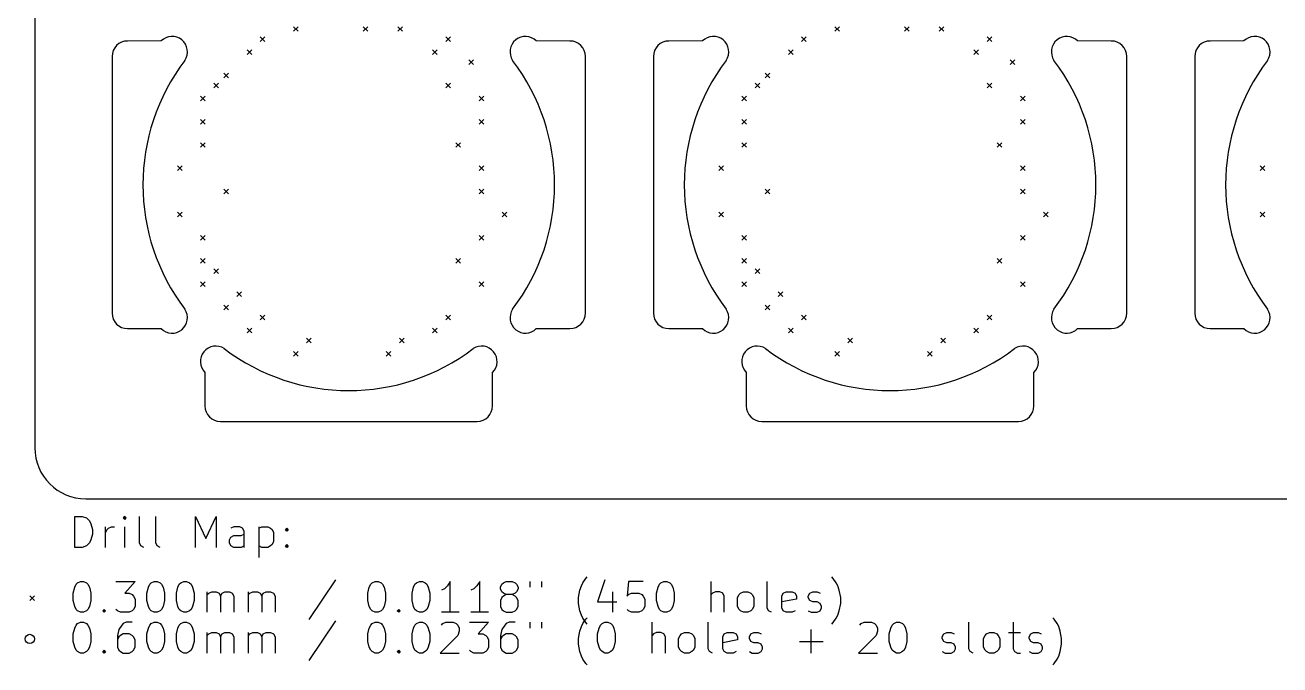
# Model space of a CAD drawing. Extents: x 19 to 200, y -108 to -20.
# Drawn here: x 19.1 to 100.2, y -108 to -66.7 of the extents above; entities that cross this region are included whole.
import ezdxf

# ---------------------------------------------------------------- set-up
doc = ezdxf.new("R2010")
doc.units = 0
doc.layers.add('BLACK', color=7, linetype='CONTINUOUS')

msp = doc.modelspace()

# ---------------------------------------------------------------- linework, layer by layer
at = {"layer": 'BLACK', "linetype": 'CONTINUOUS'}
for p, q in [((19.7, -23), (19.7, -94)), ((36.425, -66.775), (36.725, -67.075)), ((36.725, -66.775), (36.425, -67.075)), ((40.925, -66.775), (41.225, -67.075)), ((41.225, -66.775), (40.925, -67.075)), ((43.175, -66.775), (43.475, -67.075)), ((43.475, -66.775), (43.175, -67.075)), ((71.425, -66.775), (71.725, -67.075)), ((71.725, -66.775), (71.425, -67.075)), ((75.925, -66.775), (76.225, -67.075)), ((76.225, -66.775), (75.925, -67.075)), ((78.175, -66.775), (78.475, -67.075)), ((78.475, -66.775), (78.175, -67.075)), ((27.872002, -67.700429), (25.7, -67.702)), ((34.275, -67.425), (34.575, -67.725)), ((34.575, -67.425), (34.275, -67.725)), ((46.275, -67.425), (46.575, -67.725)), ((46.575, -67.425), (46.275, -67.725)), ((54.3, -67.702), (52.127998, -67.700429)), ((62.872002, -67.700429), (60.7, -67.702)), ((69.275, -67.425), (69.575, -67.725)), ((69.575, -67.425), (69.275, -67.725)), ((81.275, -67.425), (81.575, -67.725)), ((81.575, -67.425), (81.275, -67.725)), ((89.3, -67.702), (87.127998, -67.700429)), ((97.872002, -67.700429), (95.7, -67.702)), ((24.7, -68.702), (24.7, -85.298)), ((33.425, -68.275), (33.725, -68.575)), ((33.725, -68.275), (33.425, -68.575)), ((45.425, -68.275), (45.725, -68.575)), ((45.725, -68.275), (45.425, -68.575)), ((47.775, -68.925), (48.075, -69.225)), ((48.075, -68.925), (47.775, -69.225)), ((55.3, -85.298), (55.3, -68.702)), ((59.7, -68.702), (59.7, -85.298)), ((68.425, -68.275), (68.725, -68.575)), ((68.725, -68.275), (68.425, -68.575)), ((80.425, -68.275), (80.725, -68.575)), ((80.725, -68.275), (80.425, -68.575)), ((82.775, -68.925), (83.075, -69.225)), ((83.075, -68.925), (82.775, -69.225)), ((90.3, -85.298), (90.3, -68.702)), ((94.7, -68.702), (94.7, -85.298)), ((31.275, -70.425), (31.575, -70.725)), ((31.575, -70.425), (31.275, -70.725)), ((31.925, -69.775), (32.225, -70.075)), ((32.225, -69.775), (31.925, -70.075)), ((46.275, -70.425), (46.575, -70.725)), ((46.575, -70.425), (46.275, -70.725)), ((66.275, -70.425), (66.575, -70.725)), ((66.575, -70.425), (66.275, -70.725)), ((66.925, -69.775), (67.225, -70.075)), ((67.225, -69.775), (66.925, -70.075)), ((81.275, -70.425), (81.575, -70.725)), ((81.575, -70.425), (81.275, -70.725)), ((30.425, -71.275), (30.725, -71.575)), ((30.725, -71.275), (30.425, -71.575)), ((48.425, -71.275), (48.725, -71.575)), ((48.725, -71.275), (48.425, -71.575)), ((65.425, -71.275), (65.725, -71.575)), ((65.725, -71.275), (65.425, -71.575)), ((83.425, -71.275), (83.725, -71.575)), ((83.725, -71.275), (83.425, -71.575)), ((30.425, -72.775), (30.725, -73.075)), ((30.725, -72.775), (30.425, -73.075)), ((48.425, -72.775), (48.725, -73.075)), ((48.725, -72.775), (48.425, -73.075)), ((65.425, -72.775), (65.725, -73.075)), ((65.725, -72.775), (65.425, -73.075)), ((83.425, -72.775), (83.725, -73.075)), ((83.725, -72.775), (83.425, -73.075)), ((30.425, -74.275), (30.725, -74.575)), ((30.725, -74.275), (30.425, -74.575)), ((46.925, -74.275), (47.225, -74.575)), ((47.225, -74.275), (46.925, -74.575)), ((65.425, -74.275), (65.725, -74.575)), ((65.725, -74.275), (65.425, -74.575)), ((81.925, -74.275), (82.225, -74.575)), ((82.225, -74.275), (81.925, -74.575)), ((28.925, -75.775), (29.225, -76.075)), ((29.225, -75.775), (28.925, -76.075)), ((48.425, -75.775), (48.725, -76.075)), ((48.725, -75.775), (48.425, -76.075)), ((63.925, -75.775), (64.225, -76.075)), ((64.225, -75.775), (63.925, -76.075)), ((83.425, -75.775), (83.725, -76.075)), ((83.725, -75.775), (83.425, -76.075)), ((98.925, -75.775), (99.225, -76.075)), ((99.225, -75.775), (98.925, -76.075)), ((31.925, -77.275), (32.225, -77.575)), ((32.225, -77.275), (31.925, -77.575)), ((48.425, -77.275), (48.725, -77.575)), ((48.725, -77.275), (48.425, -77.575)), ((66.925, -77.275), (67.225, -77.575)), ((67.225, -77.275), (66.925, -77.575)), ((83.425, -77.275), (83.725, -77.575)), ((83.725, -77.275), (83.425, -77.575)), ((28.925, -78.775), (29.225, -79.075)), ((29.225, -78.775), (28.925, -79.075)), ((49.925, -78.775), (50.225, -79.075)), ((50.225, -78.775), (49.925, -79.075)), ((63.925, -78.775), (64.225, -79.075)), ((64.225, -78.775), (63.925, -79.075)), ((84.925, -78.775), (85.225, -79.075)), ((85.225, -78.775), (84.925, -79.075)), ((98.925, -78.775), (99.225, -79.075)), ((99.225, -78.775), (98.925, -79.075)), ((30.425, -80.275), (30.725, -80.575)), ((30.725, -80.275), (30.425, -80.575)), ((48.425, -80.275), (48.725, -80.575)), ((48.725, -80.275), (48.425, -80.575)), ((65.425, -80.275), (65.725, -80.575)), ((65.725, -80.275), (65.425, -80.575)), ((83.425, -80.275), (83.725, -80.575)), ((83.725, -80.275), (83.425, -80.575)), ((30.425, -81.775), (30.725, -82.075)), ((30.725, -81.775), (30.425, -82.075)), ((46.925, -81.775), (47.225, -82.075)), ((47.225, -81.775), (46.925, -82.075)), ((65.425, -81.775), (65.725, -82.075)), ((65.725, -81.775), (65.425, -82.075)), ((81.925, -81.775), (82.225, -82.075)), ((82.225, -81.775), (81.925, -82.075)), ((31.275, -82.425), (31.575, -82.725)), ((31.575, -82.425), (31.275, -82.725)), ((66.275, -82.425), (66.575, -82.725)), ((66.575, -82.425), (66.275, -82.725)), ((30.425, -83.275), (30.725, -83.575)), ((30.725, -83.275), (30.425, -83.575)), ((48.425, -83.275), (48.725, -83.575)), ((48.725, -83.275), (48.425, -83.575)), ((65.425, -83.275), (65.725, -83.575)), ((65.725, -83.275), (65.425, -83.575)), ((83.425, -83.275), (83.725, -83.575)), ((83.725, -83.275), (83.425, -83.575)), ((32.775, -83.925), (33.075, -84.225)), ((33.075, -83.925), (32.775, -84.225)), ((67.775, -83.925), (68.075, -84.225)), ((68.075, -83.925), (67.775, -84.225)), ((31.925, -84.775), (32.225, -85.075)), ((32.225, -84.775), (31.925, -85.075)), ((66.925, -84.775), (67.225, -85.075)), ((67.225, -84.775), (66.925, -85.075)), ((34.275, -85.425), (34.575, -85.725)), ((34.575, -85.425), (34.275, -85.725)), ((46.275, -85.425), (46.575, -85.725)), ((46.575, -85.425), (46.275, -85.725)), ((69.275, -85.425), (69.575, -85.725)), ((69.575, -85.425), (69.275, -85.725)), ((81.275, -85.425), (81.575, -85.725)), ((81.575, -85.425), (81.275, -85.725)), ((25.7, -86.298), (27.872002, -86.299571)), ((33.425, -86.275), (33.725, -86.575)), ((33.725, -86.275), (33.425, -86.575)), ((45.425, -86.275), (45.725, -86.575)), ((45.725, -86.275), (45.425, -86.575)), ((52.127998, -86.299571), (54.3, -86.298)), ((60.7, -86.298), (62.872002, -86.299571)), ((68.425, -86.275), (68.725, -86.575)), ((68.725, -86.275), (68.425, -86.575)), ((80.425, -86.275), (80.725, -86.575)), ((80.725, -86.275), (80.425, -86.575)), ((87.127998, -86.299571), (89.3, -86.298)), ((95.7, -86.298), (97.872002, -86.299571)), ((37.275, -86.925), (37.575, -87.225)), ((37.575, -86.925), (37.275, -87.225)), ((43.275, -86.925), (43.575, -87.225)), ((43.575, -86.925), (43.275, -87.225)), ((72.275, -86.925), (72.575, -87.225)), ((72.575, -86.925), (72.275, -87.225)), ((78.275, -86.925), (78.575, -87.225)), ((78.575, -86.925), (78.275, -87.225)), ((36.425, -87.775), (36.725, -88.075)), ((36.725, -87.775), (36.425, -88.075)), ((42.425, -87.775), (42.725, -88.075)), ((42.725, -87.775), (42.425, -88.075)), ((71.425, -87.775), (71.725, -88.075)), ((71.725, -87.775), (71.425, -88.075)), ((77.425, -87.775), (77.725, -88.075)), ((77.725, -87.775), (77.425, -88.075)), ((30.700429, -89.127998), (30.702, -91.3)), ((49.298, -91.3), (49.299571, -89.127998)), ((65.700429, -89.127998), (65.702, -91.3)), ((84.298, -91.3), (84.299571, -89.127998)), ((31.702, -92.3), (48.298, -92.3)), ((66.702, -92.3), (83.298, -92.3)), ((23, -97.3), (197, -97.3)), ((22.282768, -100.439838), (22.282768, -98.439838)), ((22.282768, -98.439838), (22.758958, -98.439838)), ((22.758958, -98.439838), (23.044673, -98.535076)), ((23.044673, -98.535076), (23.235149, -98.725552)), ((23.235149, -98.725552), (23.330387, -98.916028)), ((23.330387, -98.916028), (23.425625, -99.29698)), ((25.520863, -98.439838), (25.425625, -98.535076)), ((25.425625, -98.535076), (25.520863, -98.630314)), ((25.616101, -98.535076), (25.520863, -98.439838)), ((25.520863, -98.439838), (25.520863, -98.630314)), ((25.520863, -98.630314), (25.616101, -98.535076)), ((26.473244, -100.154123), (26.473244, -98.439838)), ((27.520863, -100.154123), (27.520863, -98.439838)), ((30.092292, -100.439838), (30.092292, -98.439838)), ((30.092292, -98.439838), (30.758959, -99.868409)), ((30.758959, -99.868409), (31.425625, -98.439838)), ((31.425625, -98.439838), (31.425625, -100.439838)), ((23.425625, -99.582695), (23.330387, -99.963647)), ((23.425625, -99.29698), (23.425625, -99.582695)), ((24.282768, -100.439838), (24.282768, -99.106504)), ((24.282768, -99.487457), (24.378006, -99.29698)), ((24.378006, -99.29698), (24.473244, -99.201742)), ((24.473244, -99.201742), (24.66372, -99.106504)), ((24.66372, -99.106504), (24.854197, -99.106504)), ((25.520863, -100.439838), (25.520863, -99.106504)), ((32.282768, -99.963647), (32.378006, -99.773171)), ((32.568482, -99.106504), (32.378006, -99.201742)), ((32.378006, -99.773171), (32.568482, -99.677933)), ((32.949435, -99.106504), (32.568482, -99.106504)), ((32.568482, -99.677933), (33.044673, -99.677933)), ((33.139911, -99.201742), (32.949435, -99.106504)), ((33.044673, -99.677933), (33.235149, -99.582695)), ((33.235149, -99.392219), (33.139911, -99.201742)), ((33.235149, -100.439838), (33.235149, -99.392219)), ((34.18753, -99.106504), (34.18753, -101.106504)), ((34.18753, -99.201742), (34.378006, -99.106504)), ((34.378006, -99.106504), (34.758959, -99.106504)), ((34.758959, -99.106504), (34.949435, -99.201742)), ((34.949435, -99.201742), (35.044673, -99.29698)), ((35.044673, -99.29698), (35.139911, -99.487457)), ((35.139911, -99.487457), (35.139911, -100.058885)), ((35.901816, -99.29698), (35.997054, -99.201742)), ((35.997054, -99.392219), (35.901816, -99.29698)), ((35.997054, -99.201742), (36.092292, -99.29698)), ((35.997054, -99.201742), (35.997054, -99.392219)), ((36.092292, -99.29698), (35.997054, -99.392219)), ((22.758958, -100.439838), (22.282768, -100.439838)), ((23.044673, -100.3446), (22.758958, -100.439838)), ((23.235149, -100.154123), (23.044673, -100.3446)), ((23.330387, -99.963647), (23.235149, -100.154123)), ((26.568482, -100.3446), (26.473244, -100.154123)), ((26.758958, -100.439838), (26.568482, -100.3446)), ((27.616101, -100.3446), (27.520863, -100.154123)), ((27.806577, -100.439838), (27.616101, -100.3446)), ((32.282768, -100.154123), (32.282768, -99.963647)), ((32.378006, -100.3446), (32.282768, -100.154123)), ((32.568482, -100.439838), (32.378006, -100.3446)), ((33.044673, -100.439838), (32.568482, -100.439838)), ((33.235149, -100.3446), (33.044673, -100.439838)), ((34.378006, -100.439838), (34.18753, -100.3446)), ((34.758959, -100.439838), (34.378006, -100.439838)), ((34.949435, -100.3446), (34.758959, -100.439838)), ((35.044673, -100.249361), (34.949435, -100.3446)), ((35.139911, -100.058885), (35.044673, -100.249361)), ((35.901816, -100.3446), (35.997054, -100.249361)), ((35.997054, -100.439838), (35.901816, -100.3446)), ((35.997054, -100.249361), (36.092292, -100.3446)), ((35.997054, -100.249361), (35.997054, -100.439838)), ((36.092292, -100.3446), (35.997054, -100.439838)), ((22.18753, -103.401742), (22.282768, -103.02079)), ((22.282768, -103.02079), (22.378006, -102.830314)), ((22.378006, -102.830314), (22.473244, -102.735076)), ((22.473244, -102.735076), (22.66372, -102.639838)), ((22.66372, -102.639838), (22.854197, -102.639838)), ((22.854197, -102.639838), (23.044673, -102.735076)), ((23.044673, -102.735076), (23.139911, -102.830314)), ((23.139911, -102.830314), (23.235149, -103.02079)), ((23.235149, -103.02079), (23.330387, -103.401742)), ((24.949435, -102.639838), (26.18753, -102.639838)), ((26.18753, -102.639838), (25.520863, -103.401742)), ((26.949435, -103.401742), (27.044673, -103.02079)), ((27.044673, -103.02079), (27.139911, -102.830314)), ((27.139911, -102.830314), (27.235149, -102.735076)), ((27.235149, -102.735076), (27.425625, -102.639838)), ((27.425625, -102.639838), (27.616102, -102.639838)), ((27.616102, -102.639838), (27.806578, -102.735076)), ((27.806578, -102.735076), (27.901816, -102.830314)), ((27.901816, -102.830314), (27.997054, -103.02079)), ((27.997054, -103.02079), (28.092292, -103.401742)), ((28.854197, -103.401742), (28.949435, -103.02079)), ((28.949435, -103.02079), (29.044673, -102.830314)), ((29.044673, -102.830314), (29.139911, -102.735076)), ((29.139911, -102.735076), (29.330387, -102.639838)), ((29.330387, -102.639838), (29.520864, -102.639838)), ((29.520864, -102.639838), (29.71134, -102.735076)), ((29.71134, -102.735076), (29.806578, -102.830314)), ((29.806578, -102.830314), (29.901816, -103.02079)), ((29.901816, -103.02079), (29.997054, -103.401742)), ((39.139912, -102.5446), (37.425627, -105.116028)), ((41.235151, -103.401742), (41.330389, -103.02079)), ((41.330389, -103.02079), (41.425627, -102.830314)), ((41.425627, -102.830314), (41.520865, -102.735076)), ((41.520865, -102.735076), (41.711341, -102.639838)), ((41.711341, -102.639838), (41.901818, -102.639838)), ((41.901818, -102.639838), (42.092294, -102.735076)), ((42.092294, -102.735076), (42.187532, -102.830314)), ((42.187532, -102.830314), (42.28277, -103.02079)), ((42.28277, -103.02079), (42.378008, -103.401742)), ((44.092294, -103.401742), (44.187532, -103.02079)), ((44.187532, -103.02079), (44.28277, -102.830314)), ((44.28277, -102.830314), (44.378008, -102.735076)), ((44.378008, -102.735076), (44.568484, -102.639838)), ((44.568484, -102.639838), (44.758961, -102.639838)), ((44.758961, -102.639838), (44.949437, -102.735076)), ((44.949437, -102.735076), (45.044675, -102.830314)), ((45.044675, -102.830314), (45.139913, -103.02079)), ((45.139913, -103.02079), (45.235151, -103.401742)), ((46.378008, -102.925552), (46.187532, -103.116028)), ((46.568484, -102.639838), (46.378008, -102.925552)), ((46.568484, -104.639838), (46.568484, -102.639838)), ((48.28277, -102.925552), (48.092294, -103.116028)), ((48.473246, -102.639838), (48.28277, -102.925552)), ((48.473246, -104.639838), (48.473246, -102.639838)), ((49.80658, -103.02079), (49.901818, -102.830314)), ((49.80658, -103.116028), (49.80658, -103.02079)), ((49.901818, -102.830314), (49.997056, -102.735076)), ((49.997056, -102.735076), (50.187532, -102.639838)), ((50.187532, -102.639838), (50.568485, -102.639838)), ((50.568485, -102.639838), (50.758961, -102.735076)), ((50.758961, -102.735076), (50.854199, -102.830314)), ((50.854199, -102.830314), (50.949437, -103.02079)), ((50.949437, -103.02079), (50.949437, -103.116028)), ((51.711342, -102.639838), (51.711342, -103.02079)), ((52.473247, -102.639838), (52.473247, -103.02079)), ((54.949438, -103.211266), (55.044676, -102.925552)), ((55.044676, -102.925552), (55.139914, -102.735076)), ((55.139914, -102.735076), (55.33039, -102.449361)), ((55.33039, -102.449361), (55.425629, -102.354123)), ((56.568485, -102.5446), (56.092295, -103.973171)), ((58.092295, -102.639838), (57.997057, -103.592219)), ((59.044676, -102.639838), (58.092295, -102.639838)), ((59.901819, -103.401742), (59.997057, -103.02079)), ((59.997057, -103.02079), (60.092295, -102.830314)), ((60.092295, -102.830314), (60.187533, -102.735076)), ((60.187533, -102.735076), (60.378009, -102.639838)), ((60.378009, -102.639838), (60.568486, -102.639838)), ((60.568486, -102.639838), (60.758962, -102.735076)), ((60.758962, -102.735076), (60.8542, -102.830314)), ((60.8542, -102.830314), (60.949438, -103.02079)), ((60.949438, -103.02079), (61.044676, -103.401742)), ((63.425629, -104.639838), (63.425629, -102.639838)), ((67.044677, -104.354123), (67.044677, -102.639838)), ((71.330392, -102.449361), (71.235154, -102.354123)), ((71.520868, -102.735076), (71.330392, -102.449361)), ((71.616106, -102.925552), (71.520868, -102.735076)), ((71.711344, -103.211266), (71.616106, -102.925552)), ((19.375, -103.575), (19.675, -103.875)), ((19.675, -103.575), (19.375, -103.875)), ((22.18753, -103.877933), (22.18753, -103.401742)), ((23.330387, -103.401742), (23.330387, -103.877933)), ((25.520863, -103.401742), (25.806578, -103.401742)), ((25.806578, -103.401742), (25.997054, -103.49698)), ((25.997054, -103.49698), (26.092292, -103.592219)), ((26.092292, -103.592219), (26.18753, -103.782695)), ((26.18753, -103.782695), (26.18753, -104.258885)), ((26.949435, -103.877933), (26.949435, -103.401742)), ((28.092292, -103.401742), (28.092292, -103.877933)), ((28.854197, -103.877933), (28.854197, -103.401742)), ((29.997054, -103.401742), (29.997054, -103.877933)), ((30.854197, -104.639838), (30.854197, -103.306504)), ((30.854197, -103.49698), (30.949435, -103.401742)), ((30.949435, -103.401742), (31.139911, -103.306504)), ((31.139911, -103.306504), (31.425626, -103.306504)), ((31.425626, -103.306504), (31.616102, -103.401742)), ((31.616102, -103.401742), (31.71134, -103.592219)), ((31.71134, -103.592219), (31.806578, -103.401742)), ((31.71134, -103.592219), (31.71134, -104.639838)), ((31.806578, -103.401742), (31.997054, -103.306504)), ((31.997054, -103.306504), (32.282768, -103.306504)), ((32.282768, -103.306504), (32.473245, -103.401742)), ((32.473245, -103.401742), (32.568483, -103.592219)), ((32.568483, -103.592219), (32.568483, -104.639838)), ((33.520864, -104.639838), (33.520864, -103.306504)), ((33.520864, -103.49698), (33.616102, -103.401742)), ((33.616102, -103.401742), (33.806578, -103.306504)), ((33.806578, -103.306504), (34.092293, -103.306504)), ((34.092293, -103.306504), (34.282769, -103.401742)), ((34.282769, -103.401742), (34.378007, -103.592219)), ((34.378007, -103.592219), (34.473245, -103.401742)), ((34.378007, -103.592219), (34.378007, -104.639838)), ((34.473245, -103.401742), (34.663721, -103.306504)), ((34.663721, -103.306504), (34.949435, -103.306504)), ((34.949435, -103.306504), (35.139912, -103.401742)), ((35.139912, -103.401742), (35.23515, -103.592219)), ((35.23515, -103.592219), (35.23515, -104.639838)), ((41.235151, -103.877933), (41.235151, -103.401742)), ((42.378008, -103.401742), (42.378008, -103.877933)), ((44.092294, -103.877933), (44.092294, -103.401742)), ((45.235151, -103.401742), (45.235151, -103.877933)), ((46.187532, -103.116028), (45.997056, -103.211266)), ((48.092294, -103.116028), (47.901818, -103.211266)), ((49.901818, -103.306504), (49.80658, -103.116028)), ((49.901818, -103.687457), (49.80658, -103.877933)), ((49.997056, -103.401742), (49.901818, -103.306504)), ((49.997056, -103.592219), (49.901818, -103.687457)), ((50.187532, -103.49698), (49.997056, -103.401742)), ((50.187532, -103.49698), (49.997056, -103.592219)), ((50.568485, -103.49698), (50.187532, -103.49698)), ((50.758961, -103.401742), (50.568485, -103.49698)), ((50.758961, -103.592219), (50.568485, -103.49698)), ((50.854199, -103.306504), (50.758961, -103.401742)), ((50.854199, -103.687457), (50.758961, -103.592219)), ((50.949437, -103.116028), (50.854199, -103.306504)), ((50.949437, -103.877933), (50.854199, -103.687457)), ((54.8542, -103.687457), (54.949438, -103.211266)), ((54.8542, -104.068409), (54.8542, -103.687457)), ((57.044676, -103.306504), (57.044676, -104.639838)), ((57.997057, -103.592219), (58.092295, -103.49698)), ((58.092295, -103.49698), (58.282771, -103.401742)), ((58.282771, -103.401742), (58.758962, -103.401742)), ((58.758962, -103.401742), (58.949438, -103.49698)), ((58.949438, -103.49698), (59.044676, -103.592219)), ((59.044676, -103.592219), (59.139914, -103.782695)), ((59.139914, -103.782695), (59.139914, -104.258885)), ((59.901819, -103.877933), (59.901819, -103.401742)), ((61.044676, -103.401742), (61.044676, -103.877933)), ((63.520867, -103.401742), (63.425629, -103.49698)), ((63.711343, -103.306504), (63.520867, -103.401742)), ((63.997058, -103.306504), (63.711343, -103.306504)), ((64.187534, -103.401742), (63.997058, -103.306504)), ((64.282772, -103.592219), (64.187534, -103.401742)), ((64.282772, -104.639838), (64.282772, -103.592219)), ((65.139915, -103.687457), (65.235153, -103.49698)), ((65.139915, -104.258885), (65.139915, -103.687457)), ((65.235153, -103.49698), (65.330391, -103.401742)), ((65.330391, -103.401742), (65.520867, -103.306504)), ((65.520867, -103.306504), (65.806582, -103.306504)), ((65.806582, -103.306504), (65.997058, -103.401742)), ((65.997058, -103.401742), (66.092296, -103.49698)), ((66.092296, -103.49698), (66.187534, -103.687457)), ((66.187534, -103.687457), (66.187534, -104.258885)), ((67.997058, -103.592219), (68.092296, -103.401742)), ((67.997058, -104.354123), (67.997058, -103.592219)), ((68.949439, -103.782695), (67.997058, -103.973171)), ((68.092296, -103.401742), (68.282772, -103.306504)), ((68.282772, -103.306504), (68.663725, -103.306504)), ((68.663725, -103.306504), (68.854201, -103.401742)), ((68.854201, -103.401742), (68.949439, -103.592219)), ((68.949439, -103.592219), (68.949439, -103.782695)), ((69.711344, -103.592219), (69.806582, -103.401742)), ((69.711344, -103.687457), (69.711344, -103.592219)), ((69.806582, -103.877933), (69.711344, -103.687457)), ((69.806582, -103.401742), (69.997058, -103.306504)), ((69.997058, -103.306504), (70.282772, -103.306504)), ((70.282772, -103.306504), (70.473249, -103.401742)), ((71.806582, -103.687457), (71.711344, -103.211266)), ((71.806582, -104.068409), (71.806582, -103.687457)), ((22.282768, -104.258885), (22.18753, -103.877933)), ((22.378006, -104.449361), (22.282768, -104.258885)), ((22.473244, -104.5446), (22.378006, -104.449361)), ((22.66372, -104.639838), (22.473244, -104.5446)), ((22.854197, -104.639838), (22.66372, -104.639838)), ((23.044673, -104.5446), (22.854197, -104.639838)), ((23.139911, -104.449361), (23.044673, -104.5446)), ((23.235149, -104.258885), (23.139911, -104.449361)), ((23.330387, -103.877933), (23.235149, -104.258885)), ((24.092292, -104.5446), (24.18753, -104.449361)), ((24.18753, -104.639838), (24.092292, -104.5446)), ((24.18753, -104.449361), (24.282768, -104.5446)), ((24.18753, -104.449361), (24.18753, -104.639838)), ((24.282768, -104.5446), (24.18753, -104.639838)), ((25.044673, -104.5446), (24.949435, -104.449361)), ((25.235149, -104.639838), (25.044673, -104.5446)), ((25.806578, -104.639838), (25.235149, -104.639838)), ((25.997054, -104.5446), (25.806578, -104.639838)), ((26.092292, -104.449361), (25.997054, -104.5446)), ((26.18753, -104.258885), (26.092292, -104.449361)), ((27.044673, -104.258885), (26.949435, -103.877933)), ((27.139911, -104.449361), (27.044673, -104.258885)), ((27.235149, -104.5446), (27.139911, -104.449361)), ((27.425625, -104.639838), (27.235149, -104.5446)), ((27.616102, -104.639838), (27.425625, -104.639838)), ((27.806578, -104.5446), (27.616102, -104.639838)), ((27.901816, -104.449361), (27.806578, -104.5446)), ((27.997054, -104.258885), (27.901816, -104.449361)), ((28.092292, -103.877933), (27.997054, -104.258885)), ((28.949435, -104.258885), (28.854197, -103.877933)), ((29.044673, -104.449361), (28.949435, -104.258885)), ((29.139911, -104.5446), (29.044673, -104.449361)), ((29.330387, -104.639838), (29.139911, -104.5446)), ((29.520864, -104.639838), (29.330387, -104.639838)), ((29.71134, -104.5446), (29.520864, -104.639838)), ((29.806578, -104.449361), (29.71134, -104.5446)), ((29.901816, -104.258885), (29.806578, -104.449361)), ((29.997054, -103.877933), (29.901816, -104.258885)), ((41.330389, -104.258885), (41.235151, -103.877933)), ((41.425627, -104.449361), (41.330389, -104.258885)), ((41.520865, -104.5446), (41.425627, -104.449361)), ((41.711341, -104.639838), (41.520865, -104.5446)), ((41.901818, -104.639838), (41.711341, -104.639838)), ((42.092294, -104.5446), (41.901818, -104.639838)), ((42.187532, -104.449361), (42.092294, -104.5446)), ((42.28277, -104.258885), (42.187532, -104.449361)), ((42.378008, -103.877933), (42.28277, -104.258885)), ((43.139913, -104.5446), (43.235151, -104.449361)), ((43.235151, -104.639838), (43.139913, -104.5446)), ((43.235151, -104.449361), (43.330389, -104.5446)), ((43.235151, -104.449361), (43.235151, -104.639838)), ((43.330389, -104.5446), (43.235151, -104.639838)), ((44.187532, -104.258885), (44.092294, -103.877933)), ((44.28277, -104.449361), (44.187532, -104.258885)), ((44.378008, -104.5446), (44.28277, -104.449361)), ((44.568484, -104.639838), (44.378008, -104.5446)), ((44.758961, -104.639838), (44.568484, -104.639838)), ((44.949437, -104.5446), (44.758961, -104.639838)), ((45.044675, -104.449361), (44.949437, -104.5446)), ((45.139913, -104.258885), (45.044675, -104.449361)), ((45.235151, -103.877933), (45.139913, -104.258885)), ((47.139913, -104.639838), (45.997056, -104.639838)), ((49.044675, -104.639838), (47.901818, -104.639838)), ((49.80658, -103.877933), (49.80658, -104.258885)), ((49.80658, -104.258885), (49.901818, -104.449361)), ((49.901818, -104.449361), (49.997056, -104.5446)), ((49.997056, -104.5446), (50.187532, -104.639838)), ((50.187532, -104.639838), (50.568485, -104.639838)), ((50.568485, -104.639838), (50.758961, -104.5446)), ((50.758961, -104.5446), (50.854199, -104.449361)), ((50.854199, -104.449361), (50.949437, -104.258885)), ((50.949437, -104.258885), (50.949437, -103.877933)), ((54.949438, -104.5446), (54.8542, -104.068409)), ((55.044676, -104.830314), (54.949438, -104.5446)), ((56.092295, -103.973171), (57.33039, -103.973171)), ((58.092295, -104.5446), (57.997057, -104.449361)), ((58.282771, -104.639838), (58.092295, -104.5446)), ((58.758962, -104.639838), (58.282771, -104.639838)), ((58.949438, -104.5446), (58.758962, -104.639838)), ((59.044676, -104.449361), (58.949438, -104.5446)), ((59.139914, -104.258885), (59.044676, -104.449361)), ((59.997057, -104.258885), (59.901819, -103.877933)), ((60.092295, -104.449361), (59.997057, -104.258885)), ((60.187533, -104.5446), (60.092295, -104.449361)), ((60.378009, -104.639838), (60.187533, -104.5446)), ((60.568486, -104.639838), (60.378009, -104.639838)), ((60.758962, -104.5446), (60.568486, -104.639838)), ((60.8542, -104.449361), (60.758962, -104.5446)), ((60.949438, -104.258885), (60.8542, -104.449361)), ((61.044676, -103.877933), (60.949438, -104.258885)), ((65.235153, -104.449361), (65.139915, -104.258885)), ((65.330391, -104.5446), (65.235153, -104.449361)), ((65.520867, -104.639838), (65.330391, -104.5446)), ((65.806582, -104.639838), (65.520867, -104.639838)), ((65.997058, -104.5446), (65.806582, -104.639838)), ((66.092296, -104.449361), (65.997058, -104.5446)), ((66.187534, -104.258885), (66.092296, -104.449361)), ((67.139915, -104.5446), (67.044677, -104.354123)), ((67.330391, -104.639838), (67.139915, -104.5446)), ((68.092296, -104.5446), (67.997058, -104.354123)), ((68.282772, -104.639838), (68.092296, -104.5446)), ((68.663725, -104.639838), (68.282772, -104.639838)), ((68.854201, -104.5446), (68.663725, -104.639838)), ((69.711344, -104.5446), (69.90182, -104.639838)), ((69.997058, -103.973171), (69.806582, -103.877933)), ((69.90182, -104.639838), (70.282772, -104.639838)), ((70.282772, -103.973171), (69.997058, -103.973171)), ((70.473249, -104.068409), (70.282772, -103.973171)), ((70.282772, -104.639838), (70.473249, -104.5446)), ((70.568487, -104.258885), (70.473249, -104.068409)), ((70.473249, -104.5446), (70.568487, -104.354123)), ((70.568487, -104.354123), (70.568487, -104.258885)), ((71.616106, -104.830314), (71.711344, -104.5446)), ((71.711344, -104.5446), (71.806582, -104.068409)), ((22.378006, -105.470314), (22.473244, -105.375076)), ((22.473244, -105.375076), (22.66372, -105.279838)), ((22.66372, -105.279838), (22.854197, -105.279838)), ((22.854197, -105.279838), (23.044673, -105.375076)), ((23.044673, -105.375076), (23.139911, -105.470314)), ((25.425625, -105.375076), (25.330387, -105.470314)), ((25.616101, -105.279838), (25.425625, -105.375076)), ((25.997054, -105.279838), (25.616101, -105.279838)), ((27.139911, -105.470314), (27.235149, -105.375076)), ((27.235149, -105.375076), (27.425625, -105.279838)), ((27.425625, -105.279838), (27.616102, -105.279838)), ((27.616102, -105.279838), (27.806578, -105.375076)), ((27.806578, -105.375076), (27.901816, -105.470314)), ((29.044673, -105.470314), (29.139911, -105.375076)), ((29.139911, -105.375076), (29.330387, -105.279838)), ((29.330387, -105.279838), (29.520864, -105.279838)), ((29.520864, -105.279838), (29.71134, -105.375076)), ((29.71134, -105.375076), (29.806578, -105.470314)), ((39.139912, -105.1846), (37.425627, -107.756028)), ((41.425627, -105.470314), (41.520865, -105.375076)), ((41.520865, -105.375076), (41.711341, -105.279838)), ((41.711341, -105.279838), (41.901818, -105.279838)), ((41.901818, -105.279838), (42.092294, -105.375076)), ((42.092294, -105.375076), (42.187532, -105.470314)), ((44.28277, -105.470314), (44.378008, -105.375076)), ((44.378008, -105.375076), (44.568484, -105.279838)), ((44.568484, -105.279838), (44.758961, -105.279838)), ((44.758961, -105.279838), (44.949437, -105.375076)), ((44.949437, -105.375076), (45.044675, -105.470314)), ((45.997056, -105.470314), (46.092294, -105.375076)), ((46.092294, -105.375076), (46.28277, -105.279838)), ((46.28277, -105.279838), (46.758961, -105.279838)), ((46.758961, -105.279838), (46.949437, -105.375076)), ((46.949437, -105.375076), (47.044675, -105.470314)), ((47.80658, -105.279838), (49.044675, -105.279838)), ((49.044675, -105.279838), (48.378008, -106.041742)), ((50.187532, -105.375076), (50.092294, -105.470314)), ((50.378008, -105.279838), (50.187532, -105.375076)), ((50.758961, -105.279838), (50.378008, -105.279838)), ((51.711342, -105.279838), (51.711342, -105.66079)), ((52.473247, -105.279838), (52.473247, -105.66079)), ((55.139914, -105.02079), (55.044676, -104.830314)), ((55.044676, -105.565552), (55.139914, -105.375076)), ((55.33039, -105.306504), (55.139914, -105.02079)), ((55.139914, -105.375076), (55.33039, -105.089361)), ((55.33039, -105.089361), (55.425629, -104.994123)), ((55.425629, -105.401742), (55.33039, -105.306504)), ((56.282771, -105.470314), (56.378009, -105.375076)), ((56.378009, -105.375076), (56.568485, -105.279838)), ((56.568485, -105.279838), (56.758962, -105.279838)), ((56.758962, -105.279838), (56.949438, -105.375076)), ((56.949438, -105.375076), (57.044676, -105.470314)), ((59.616105, -107.279838), (59.616105, -105.279838)), ((63.235153, -106.994123), (63.235153, -105.279838)), ((71.235154, -105.401742), (71.330392, -105.306504)), ((71.330392, -105.306504), (71.520868, -105.02079)), ((71.520868, -105.02079), (71.616106, -104.830314)), ((73.044678, -105.470314), (73.139916, -105.375076)), ((73.139916, -105.375076), (73.330392, -105.279838)), ((73.330392, -105.279838), (73.806583, -105.279838)), ((73.806583, -105.279838), (73.997059, -105.375076)), ((73.997059, -105.375076), (74.092297, -105.470314)), ((75.139916, -105.470314), (75.235154, -105.375076)), ((75.235154, -105.375076), (75.42563, -105.279838)), ((75.42563, -105.279838), (75.616107, -105.279838)), ((75.616107, -105.279838), (75.806583, -105.375076)), ((75.806583, -105.375076), (75.901821, -105.470314)), ((80.092298, -106.994123), (80.092298, -105.279838)), ((82.949441, -105.279838), (82.949441, -106.994123)), ((85.616108, -105.089361), (85.52087, -104.994123)), ((85.806584, -105.375076), (85.616108, -105.089361)), ((85.901822, -105.565552), (85.806584, -105.375076)), ((22.18753, -106.041742), (22.282768, -105.66079)), ((22.18753, -106.517933), (22.18753, -106.041742)), ((22.282768, -105.66079), (22.378006, -105.470314)), ((23.139911, -105.470314), (23.235149, -105.66079)), ((23.235149, -105.66079), (23.330387, -106.041742)), ((23.330387, -106.041742), (23.330387, -106.517933)), ((25.139911, -105.756028), (25.044673, -106.13698)), ((25.044673, -106.13698), (25.044673, -106.898885)), ((25.139911, -106.232219), (25.044673, -106.422695)), ((25.330387, -105.470314), (25.139911, -105.756028)), ((25.235149, -106.13698), (25.139911, -106.232219)), ((25.425625, -106.041742), (25.235149, -106.13698)), ((25.806578, -106.041742), (25.425625, -106.041742)), ((25.997054, -106.13698), (25.806578, -106.041742)), ((26.092292, -106.232219), (25.997054, -106.13698)), ((26.18753, -106.422695), (26.092292, -106.232219)), ((26.949435, -106.041742), (27.044673, -105.66079)), ((26.949435, -106.517933), (26.949435, -106.041742)), ((27.044673, -105.66079), (27.139911, -105.470314)), ((27.901816, -105.470314), (27.997054, -105.66079)), ((27.997054, -105.66079), (28.092292, -106.041742)), ((28.092292, -106.041742), (28.092292, -106.517933)), ((28.854197, -106.041742), (28.949435, -105.66079)), ((28.854197, -106.517933), (28.854197, -106.041742)), ((28.949435, -105.66079), (29.044673, -105.470314)), ((29.806578, -105.470314), (29.901816, -105.66079)), ((29.901816, -105.66079), (29.997054, -106.041742)), ((29.997054, -106.041742), (29.997054, -106.517933)), ((30.854197, -107.279838), (30.854197, -105.946504)), ((30.854197, -106.13698), (30.949435, -106.041742)), ((30.949435, -106.041742), (31.139911, -105.946504)), ((31.139911, -105.946504), (31.425626, -105.946504)), ((31.425626, -105.946504), (31.616102, -106.041742)), ((31.616102, -106.041742), (31.71134, -106.232219)), ((31.71134, -106.232219), (31.806578, -106.041742)), ((31.71134, -106.232219), (31.71134, -107.279838)), ((31.806578, -106.041742), (31.997054, -105.946504)), ((31.997054, -105.946504), (32.282768, -105.946504)), ((32.282768, -105.946504), (32.473245, -106.041742)), ((32.473245, -106.041742), (32.568483, -106.232219)), ((32.568483, -106.232219), (32.568483, -107.279838)), ((33.520864, -107.279838), (33.520864, -105.946504)), ((33.520864, -106.13698), (33.616102, -106.041742)), ((33.616102, -106.041742), (33.806578, -105.946504)), ((33.806578, -105.946504), (34.092293, -105.946504)), ((34.092293, -105.946504), (34.282769, -106.041742)), ((34.282769, -106.041742), (34.378007, -106.232219)), ((34.378007, -106.232219), (34.473245, -106.041742)), ((34.378007, -106.232219), (34.378007, -107.279838)), ((34.473245, -106.041742), (34.663721, -105.946504)), ((34.663721, -105.946504), (34.949435, -105.946504)), ((34.949435, -105.946504), (35.139912, -106.041742)), ((35.139912, -106.041742), (35.23515, -106.232219)), ((35.23515, -106.232219), (35.23515, -107.279838)), ((41.235151, -106.041742), (41.330389, -105.66079)), ((41.235151, -106.517933), (41.235151, -106.041742)), ((41.330389, -105.66079), (41.425627, -105.470314)), ((42.187532, -105.470314), (42.28277, -105.66079)), ((42.28277, -105.66079), (42.378008, -106.041742)), ((42.378008, -106.041742), (42.378008, -106.517933)), ((44.092294, -106.041742), (44.187532, -105.66079)), ((44.092294, -106.517933), (44.092294, -106.041742)), ((44.187532, -105.66079), (44.28277, -105.470314)), ((45.044675, -105.470314), (45.139913, -105.66079)), ((45.139913, -105.66079), (45.235151, -106.041742)), ((45.235151, -106.041742), (45.235151, -106.517933)), ((47.044675, -106.13698), (45.901818, -107.279838)), ((47.044675, -105.470314), (47.139913, -105.66079)), ((47.139913, -105.851266), (47.044675, -106.13698)), ((47.139913, -105.66079), (47.139913, -105.851266)), ((48.378008, -106.041742), (48.663723, -106.041742)), ((48.663723, -106.041742), (48.854199, -106.13698)), ((48.854199, -106.13698), (48.949437, -106.232219)), ((48.949437, -106.232219), (49.044675, -106.422695)), ((49.901818, -105.756028), (49.80658, -106.13698)), ((49.80658, -106.13698), (49.80658, -106.898885)), ((49.901818, -106.232219), (49.80658, -106.422695)), ((50.092294, -105.470314), (49.901818, -105.756028)), ((49.997056, -106.13698), (49.901818, -106.232219)), ((50.187532, -106.041742), (49.997056, -106.13698)), ((50.568485, -106.041742), (50.187532, -106.041742)), ((50.758961, -106.13698), (50.568485, -106.041742)), ((50.854199, -106.232219), (50.758961, -106.13698)), ((50.949437, -106.422695), (50.854199, -106.232219)), ((54.8542, -106.327457), (54.949438, -105.851266)), ((54.949438, -105.851266), (55.044676, -105.565552)), ((56.092295, -106.041742), (56.187533, -105.66079)), ((56.092295, -106.517933), (56.092295, -106.041742)), ((56.187533, -105.66079), (56.282771, -105.470314)), ((57.044676, -105.470314), (57.139914, -105.66079)), ((57.139914, -105.66079), (57.235152, -106.041742)), ((57.235152, -106.041742), (57.235152, -106.517933)), ((59.711343, -106.041742), (59.616105, -106.13698)), ((59.901819, -105.946504), (59.711343, -106.041742)), ((60.187534, -105.946504), (59.901819, -105.946504)), ((60.37801, -106.041742), (60.187534, -105.946504)), ((60.473248, -106.232219), (60.37801, -106.041742)), ((60.473248, -107.279838), (60.473248, -106.232219)), ((61.330391, -106.327457), (61.425629, -106.13698)), ((61.425629, -106.13698), (61.520867, -106.041742)), ((61.520867, -106.041742), (61.711343, -105.946504)), ((61.711343, -105.946504), (61.997058, -105.946504)), ((61.997058, -105.946504), (62.187534, -106.041742)), ((62.187534, -106.041742), (62.282772, -106.13698)), ((62.282772, -106.13698), (62.37801, -106.327457)), ((64.187534, -106.232219), (64.282772, -106.041742)), ((64.187534, -106.994123), (64.187534, -106.232219)), ((64.282772, -106.041742), (64.473248, -105.946504)), ((64.473248, -105.946504), (64.854201, -105.946504)), ((64.854201, -105.946504), (65.044677, -106.041742)), ((65.044677, -106.041742), (65.139915, -106.232219)), ((65.139915, -106.232219), (65.139915, -106.422695)), ((65.90182, -106.232219), (65.997058, -106.041742)), ((65.90182, -106.327457), (65.90182, -106.232219)), ((65.997058, -106.041742), (66.187534, -105.946504)), ((66.187534, -105.946504), (66.473248, -105.946504)), ((66.473248, -105.946504), (66.663725, -106.041742)), ((69.901821, -107.279838), (69.901821, -105.756028)), ((74.092297, -106.13698), (72.94944, -107.279838)), ((74.092297, -105.470314), (74.187535, -105.66079)), ((74.187535, -105.851266), (74.092297, -106.13698)), ((74.187535, -105.66079), (74.187535, -105.851266)), ((74.94944, -106.041742), (75.044678, -105.66079)), ((74.94944, -106.517933), (74.94944, -106.041742)), ((75.044678, -105.66079), (75.139916, -105.470314)), ((75.901821, -105.470314), (75.997059, -105.66079)), ((75.997059, -105.66079), (76.092297, -106.041742)), ((76.092297, -106.041742), (76.092297, -106.517933)), ((78.378012, -106.232219), (78.47325, -106.041742)), ((78.378012, -106.327457), (78.378012, -106.232219)), ((78.47325, -106.041742), (78.663726, -105.946504)), ((78.663726, -105.946504), (78.94944, -105.946504)), ((78.94944, -105.946504), (79.139917, -106.041742)), ((81.044679, -106.327457), (81.139917, -106.13698)), ((81.139917, -106.13698), (81.235155, -106.041742)), ((81.235155, -106.041742), (81.425631, -105.946504)), ((81.425631, -105.946504), (81.711346, -105.946504)), ((81.711346, -105.946504), (81.901822, -106.041742)), ((81.901822, -106.041742), (81.99706, -106.13698)), ((81.99706, -106.13698), (82.092298, -106.327457)), ((82.663727, -105.946504), (83.425631, -105.946504)), ((83.99706, -106.232219), (84.092298, -106.041742)), ((83.99706, -106.327457), (83.99706, -106.232219)), ((84.092298, -106.041742), (84.282774, -105.946504)), ((84.282774, -105.946504), (84.568488, -105.946504)), ((84.568488, -105.946504), (84.758965, -106.041742)), ((85.99706, -105.851266), (85.901822, -105.565552)), ((86.092298, -106.327457), (85.99706, -105.851266)), ((22.282768, -106.898885), (22.18753, -106.517933)), ((22.378006, -107.089361), (22.282768, -106.898885)), ((22.473244, -107.1846), (22.378006, -107.089361)), ((23.139911, -107.089361), (23.044673, -107.1846)), ((23.235149, -106.898885), (23.139911, -107.089361)), ((23.330387, -106.517933), (23.235149, -106.898885)), ((24.092292, -107.1846), (24.18753, -107.089361)), ((24.18753, -107.089361), (24.282768, -107.1846)), ((24.18753, -107.089361), (24.18753, -107.279838)), ((25.044673, -106.898885), (25.139911, -107.089361)), ((25.139911, -107.089361), (25.235149, -107.1846)), ((25.997054, -107.1846), (26.092292, -107.089361)), ((26.092292, -107.089361), (26.18753, -106.898885)), ((26.18753, -106.898885), (26.18753, -106.422695)), ((27.044673, -106.898885), (26.949435, -106.517933)), ((27.139911, -107.089361), (27.044673, -106.898885)), ((27.235149, -107.1846), (27.139911, -107.089361)), ((27.901816, -107.089361), (27.806578, -107.1846)), ((27.997054, -106.898885), (27.901816, -107.089361)), ((28.092292, -106.517933), (27.997054, -106.898885)), ((28.949435, -106.898885), (28.854197, -106.517933)), ((29.044673, -107.089361), (28.949435, -106.898885)), ((29.139911, -107.1846), (29.044673, -107.089361)), ((29.806578, -107.089361), (29.71134, -107.1846)), ((29.901816, -106.898885), (29.806578, -107.089361)), ((29.997054, -106.517933), (29.901816, -106.898885)), ((41.330389, -106.898885), (41.235151, -106.517933)), ((41.425627, -107.089361), (41.330389, -106.898885)), ((41.520865, -107.1846), (41.425627, -107.089361)), ((42.187532, -107.089361), (42.092294, -107.1846)), ((42.28277, -106.898885), (42.187532, -107.089361)), ((42.378008, -106.517933), (42.28277, -106.898885)), ((43.139913, -107.1846), (43.235151, -107.089361)), ((43.235151, -107.089361), (43.330389, -107.1846)), ((43.235151, -107.089361), (43.235151, -107.279838)), ((44.187532, -106.898885), (44.092294, -106.517933)), ((44.28277, -107.089361), (44.187532, -106.898885)), ((44.378008, -107.1846), (44.28277, -107.089361)), ((45.044675, -107.089361), (44.949437, -107.1846)), ((45.139913, -106.898885), (45.044675, -107.089361)), ((45.235151, -106.517933), (45.139913, -106.898885)), ((47.901818, -107.1846), (47.80658, -107.089361)), ((48.949437, -107.089361), (48.854199, -107.1846)), ((49.044675, -106.898885), (48.949437, -107.089361)), ((49.044675, -106.422695), (49.044675, -106.898885)), ((49.80658, -106.898885), (49.901818, -107.089361)), ((49.901818, -107.089361), (49.997056, -107.1846)), ((50.758961, -107.1846), (50.854199, -107.089361)), ((50.854199, -107.089361), (50.949437, -106.898885)), ((50.949437, -106.898885), (50.949437, -106.422695)), ((54.8542, -106.708409), (54.8542, -106.327457)), ((54.949438, -107.1846), (54.8542, -106.708409)), ((56.187533, -106.898885), (56.092295, -106.517933)), ((56.282771, -107.089361), (56.187533, -106.898885)), ((56.378009, -107.1846), (56.282771, -107.089361)), ((57.044676, -107.089361), (56.949438, -107.1846)), ((57.139914, -106.898885), (57.044676, -107.089361)), ((57.235152, -106.517933), (57.139914, -106.898885)), ((61.330391, -106.898885), (61.330391, -106.327457)), ((61.425629, -107.089361), (61.330391, -106.898885)), ((61.520867, -107.1846), (61.425629, -107.089361)), ((62.282772, -107.089361), (62.187534, -107.1846)), ((62.37801, -106.898885), (62.282772, -107.089361)), ((62.37801, -106.327457), (62.37801, -106.898885)), ((63.330391, -107.1846), (63.235153, -106.994123)), ((65.139915, -106.422695), (64.187534, -106.613171)), ((64.282772, -107.1846), (64.187534, -106.994123)), ((65.997058, -106.517933), (65.90182, -106.327457)), ((66.187534, -106.613171), (65.997058, -106.517933)), ((66.473248, -106.613171), (66.187534, -106.613171)), ((66.663725, -106.708409), (66.473248, -106.613171)), ((66.758963, -106.898885), (66.663725, -106.708409)), ((66.663725, -107.1846), (66.758963, -106.994123)), ((66.758963, -106.994123), (66.758963, -106.898885)), ((69.139916, -106.517933), (70.663726, -106.517933)), ((75.044678, -106.898885), (74.94944, -106.517933)), ((75.139916, -107.089361), (75.044678, -106.898885)), ((75.235154, -107.1846), (75.139916, -107.089361)), ((75.901821, -107.089361), (75.806583, -107.1846)), ((75.997059, -106.898885), (75.901821, -107.089361)), ((76.092297, -106.517933), (75.997059, -106.898885)), ((78.47325, -106.517933), (78.378012, -106.327457)), ((78.663726, -106.613171), (78.47325, -106.517933)), ((78.94944, -106.613171), (78.663726, -106.613171)), ((79.139917, -106.708409), (78.94944, -106.613171)), ((79.235155, -106.898885), (79.139917, -106.708409)), ((79.139917, -107.1846), (79.235155, -106.994123)), ((79.235155, -106.994123), (79.235155, -106.898885)), ((80.187536, -107.1846), (80.092298, -106.994123)), ((81.044679, -106.898885), (81.044679, -106.327457)), ((81.139917, -107.089361), (81.044679, -106.898885)), ((81.235155, -107.1846), (81.139917, -107.089361)), ((81.99706, -107.089361), (81.901822, -107.1846)), ((82.092298, -106.898885), (81.99706, -107.089361)), ((82.092298, -106.327457), (82.092298, -106.898885)), ((82.949441, -106.994123), (83.044679, -107.1846)), ((84.092298, -106.517933), (83.99706, -106.327457)), ((84.282774, -106.613171), (84.092298, -106.517933)), ((84.568488, -106.613171), (84.282774, -106.613171)), ((84.758965, -106.708409), (84.568488, -106.613171)), ((84.854203, -106.898885), (84.758965, -106.708409)), ((84.758965, -107.1846), (84.854203, -106.994123)), ((84.854203, -106.994123), (84.854203, -106.898885)), ((85.99706, -107.1846), (86.092298, -106.708409)), ((86.092298, -106.708409), (86.092298, -106.327457)), ((22.66372, -107.279838), (22.473244, -107.1846)), ((22.854197, -107.279838), (22.66372, -107.279838)), ((23.044673, -107.1846), (22.854197, -107.279838)), ((24.18753, -107.279838), (24.092292, -107.1846)), ((24.282768, -107.1846), (24.18753, -107.279838)), ((25.235149, -107.1846), (25.425625, -107.279838)), ((25.425625, -107.279838), (25.806578, -107.279838)), ((25.806578, -107.279838), (25.997054, -107.1846)), ((27.425625, -107.279838), (27.235149, -107.1846)), ((27.616102, -107.279838), (27.425625, -107.279838)), ((27.806578, -107.1846), (27.616102, -107.279838)), ((29.330387, -107.279838), (29.139911, -107.1846)), ((29.520864, -107.279838), (29.330387, -107.279838)), ((29.71134, -107.1846), (29.520864, -107.279838)), ((41.711341, -107.279838), (41.520865, -107.1846)), ((41.901818, -107.279838), (41.711341, -107.279838)), ((42.092294, -107.1846), (41.901818, -107.279838)), ((43.235151, -107.279838), (43.139913, -107.1846)), ((43.330389, -107.1846), (43.235151, -107.279838)), ((44.568484, -107.279838), (44.378008, -107.1846)), ((44.758961, -107.279838), (44.568484, -107.279838)), ((44.949437, -107.1846), (44.758961, -107.279838)), ((45.901818, -107.279838), (47.139913, -107.279838)), ((48.092294, -107.279838), (47.901818, -107.1846)), ((48.663723, -107.279838), (48.092294, -107.279838)), ((48.854199, -107.1846), (48.663723, -107.279838)), ((49.997056, -107.1846), (50.187532, -107.279838)), ((50.187532, -107.279838), (50.568485, -107.279838)), ((50.568485, -107.279838), (50.758961, -107.1846)), ((55.044676, -107.470314), (54.949438, -107.1846)), ((55.139914, -107.66079), (55.044676, -107.470314)), ((55.33039, -107.946504), (55.139914, -107.66079)), ((56.568485, -107.279838), (56.378009, -107.1846)), ((56.758962, -107.279838), (56.568485, -107.279838)), ((56.949438, -107.1846), (56.758962, -107.279838)), ((61.711343, -107.279838), (61.520867, -107.1846)), ((61.997058, -107.279838), (61.711343, -107.279838)), ((62.187534, -107.1846), (61.997058, -107.279838)), ((63.520867, -107.279838), (63.330391, -107.1846)), ((64.473248, -107.279838), (64.282772, -107.1846)), ((64.854201, -107.279838), (64.473248, -107.279838)), ((65.044677, -107.1846), (64.854201, -107.279838)), ((65.90182, -107.1846), (66.092296, -107.279838)), ((66.092296, -107.279838), (66.473248, -107.279838)), ((66.473248, -107.279838), (66.663725, -107.1846)), ((72.94944, -107.279838), (74.187535, -107.279838)), ((75.42563, -107.279838), (75.235154, -107.1846)), ((75.616107, -107.279838), (75.42563, -107.279838)), ((75.806583, -107.1846), (75.616107, -107.279838)), ((78.378012, -107.1846), (78.568488, -107.279838)), ((78.568488, -107.279838), (78.94944, -107.279838)), ((78.94944, -107.279838), (79.139917, -107.1846)), ((80.378012, -107.279838), (80.187536, -107.1846)), ((81.425631, -107.279838), (81.235155, -107.1846)), ((81.711346, -107.279838), (81.425631, -107.279838)), ((81.901822, -107.1846), (81.711346, -107.279838)), ((83.044679, -107.1846), (83.235155, -107.279838)), ((83.235155, -107.279838), (83.425631, -107.279838)), ((83.99706, -107.1846), (84.187536, -107.279838)), ((84.187536, -107.279838), (84.568488, -107.279838)), ((84.568488, -107.279838), (84.758965, -107.1846)), ((85.616108, -107.946504), (85.806584, -107.66079)), ((85.806584, -107.66079), (85.901822, -107.470314)), ((85.901822, -107.470314), (85.99706, -107.1846)), ((55.425629, -108.041742), (55.33039, -107.946504)), ((85.52087, -108.041742), (85.616108, -107.946504))]:
    msp.add_line(p, q, dxfattribs=at)
at = {"layer": 'BLACK'}
msp.add_circle((19.375, -106.365), 0.3, dxfattribs=at)
for centre, radius, start, end in [((25.7, -68.702), 1, 90, 180), ((28.575788, -68.404212), 0.995302, -33.40793092, 135.00012212), ((51.424214, -68.404214), 0.995301, -314.99995929, -146.59222858), ((54.3, -68.702), 1, 0, 90), ((60.7, -68.702), 1, 90, 180), ((63.575788, -68.404212), 0.995302, -33.40793092, 135.00012212), ((86.424214, -68.404214), 0.995301, -314.99995929, -146.59222858), ((89.3, -68.702), 1, 0, 90), ((95.7, -68.702), 1, 90, 180), ((98.575788, -68.404212), 0.995302, -33.40793092, 135.00012212), ((40, -77), 13.303611, -217.22394339, -142.77605661), ((40, -77), 13.303611, -37.22394339, 37.22394339), ((75, -77), 13.303611, -217.22394339, -142.77605661), ((75, -77), 13.303611, -37.22394339, 37.22394339), ((110, -77), 13.303611, -217.22394339, -142.77605661), ((28.575786, -85.595786), 0.995301, -134.99995929, 33.40777142), ((51.424212, -85.595788), 0.995302, -213.40793092, -44.99987788), ((63.575786, -85.595786), 0.995301, -134.99995929, 33.40777142), ((86.424212, -85.595788), 0.995302, -213.40793092, -44.99987788), ((98.575786, -85.595786), 0.995301, -134.99995929, 33.40777142), ((25.7, -85.298), 1, -180, -90), ((54.3, -85.298), 1, -90, 0), ((60.7, -85.298), 1, -180, -90), ((89.3, -85.298), 1, -90, 0), ((95.7, -85.298), 1, -180, -90), ((31.404212, -88.424212), 0.995302, -303.40793092, -134.99987788), ((40, -77), 13.303611, -127.22394339, -52.77605661), ((48.595786, -88.424214), 0.995301, -44.99995929, 123.40777142), ((66.404212, -88.424212), 0.995302, -303.40793092, -134.99987788), ((75, -77), 13.303611, -127.22394339, -52.77605661), ((83.595786, -88.424214), 0.995301, -44.99995929, 123.40777142), ((31.702, -91.3), 1, -180, -90), ((48.298, -91.3), 1, -90, 0), ((66.702, -91.3), 1, -180, -90), ((83.298, -91.3), 1, -90, 0), ((23, -94), 3.3, -180, -90)]:
    msp.add_arc(centre, radius, start, end, dxfattribs=at)

doc.saveas('drawing.dxf')
